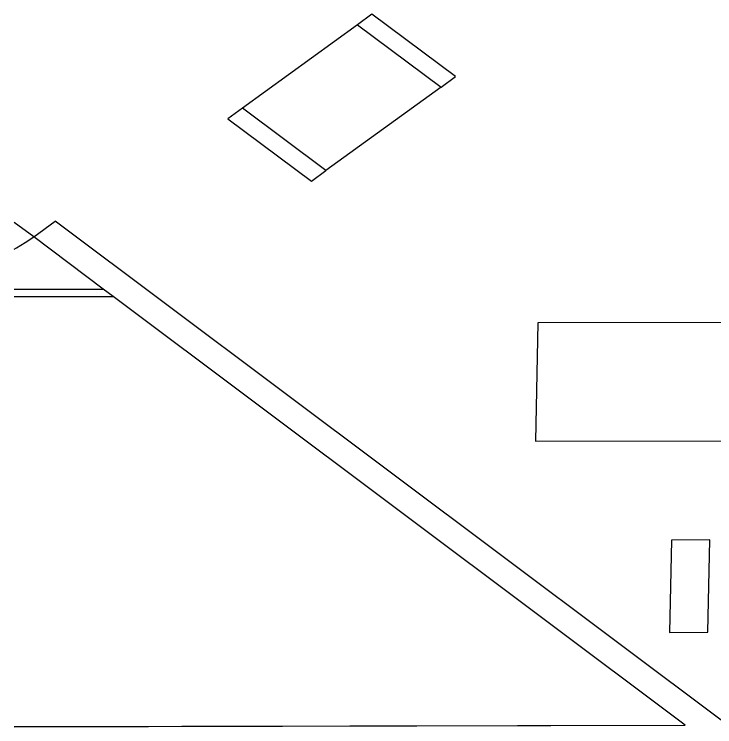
# Model space of a CAD drawing. Extents: x -83 to 83, y -28 to 43.
# Drawn here: x -83.229 to -78.794, y -8.239 to -3.727 of the extents above; entities that cross this region are included whole.
import ezdxf

# ---------------------------------------------------------------- set-up
doc = ezdxf.new("R2010")
doc.units = 0
doc.layers.get('0').update_dxf_attribs({"linetype": 'CONTINUOUS'})

msp = doc.modelspace()

# ---------------------------------------------------------------- linework, layer by layer
for p, q in [((-80.9638, -3.7271), (-81.055, -3.7932)), ((-80.4355, -4.122), (-80.9638, -3.7271)), ((-81.055, -3.7932), (-81.7842, -4.3223)), ((-81.055, -3.7932), (-80.5266, -4.1881)), ((-80.5266, -4.1881), (-80.4355, -4.122)), ((-80.5266, -4.1881), (-81.2559, -4.7176)), ((-81.7842, -4.3223), (-81.8754, -4.3885)), ((-81.2559, -4.7176), (-81.7842, -4.3223)), ((-81.8754, -4.3885), (-81.3471, -4.7839)), ((-81.3471, -4.7839), (-81.2559, -4.7176)), ((-83.1056, -5.1376), (-83.2286, -5.0454)), ((-83.1056, -5.1376), (-82.9686, -5.0382)), ((-78.7111, -8.2294), (-82.9686, -5.0382)), ((-83.1586, -5.1733), (-83.1056, -5.1376)), ((-82.6654, -5.4676), (-83.1056, -5.1376)), ((-83.2143, -5.2066), (-83.1586, -5.1733)), ((-83.2286, -5.2141), (-83.2143, -5.2066)), ((-83.2286, -5.4685), (-82.6654, -5.4676)), ((-82.6031, -5.5143), (-82.6654, -5.4676)), ((-83.2286, -5.5153), (-82.6031, -5.5143)), ((-78.981, -8.2298), (-82.6031, -5.5143)), ((-79.9128, -5.6821), (-79.9294, -6.4317)), ((-78.6436, -5.6799), (-79.9128, -5.6821)), ((-79.9294, -6.4317), (-78.6593, -6.4295)), ((-79.0671, -7.0568), (-79.0796, -7.6417)), ((-78.8248, -7.0564), (-79.0671, -7.0568)), ((-78.8371, -7.6413), (-78.8248, -7.0564)), ((-79.0796, -7.6417), (-78.8371, -7.6413)), ((-83.2286, -8.2393), (-78.981, -8.2298)), ((-83.2286, -8.2367), (-78.981, -8.2298))]:
    msp.add_line(p, q)

doc.saveas('drawing.dxf')
